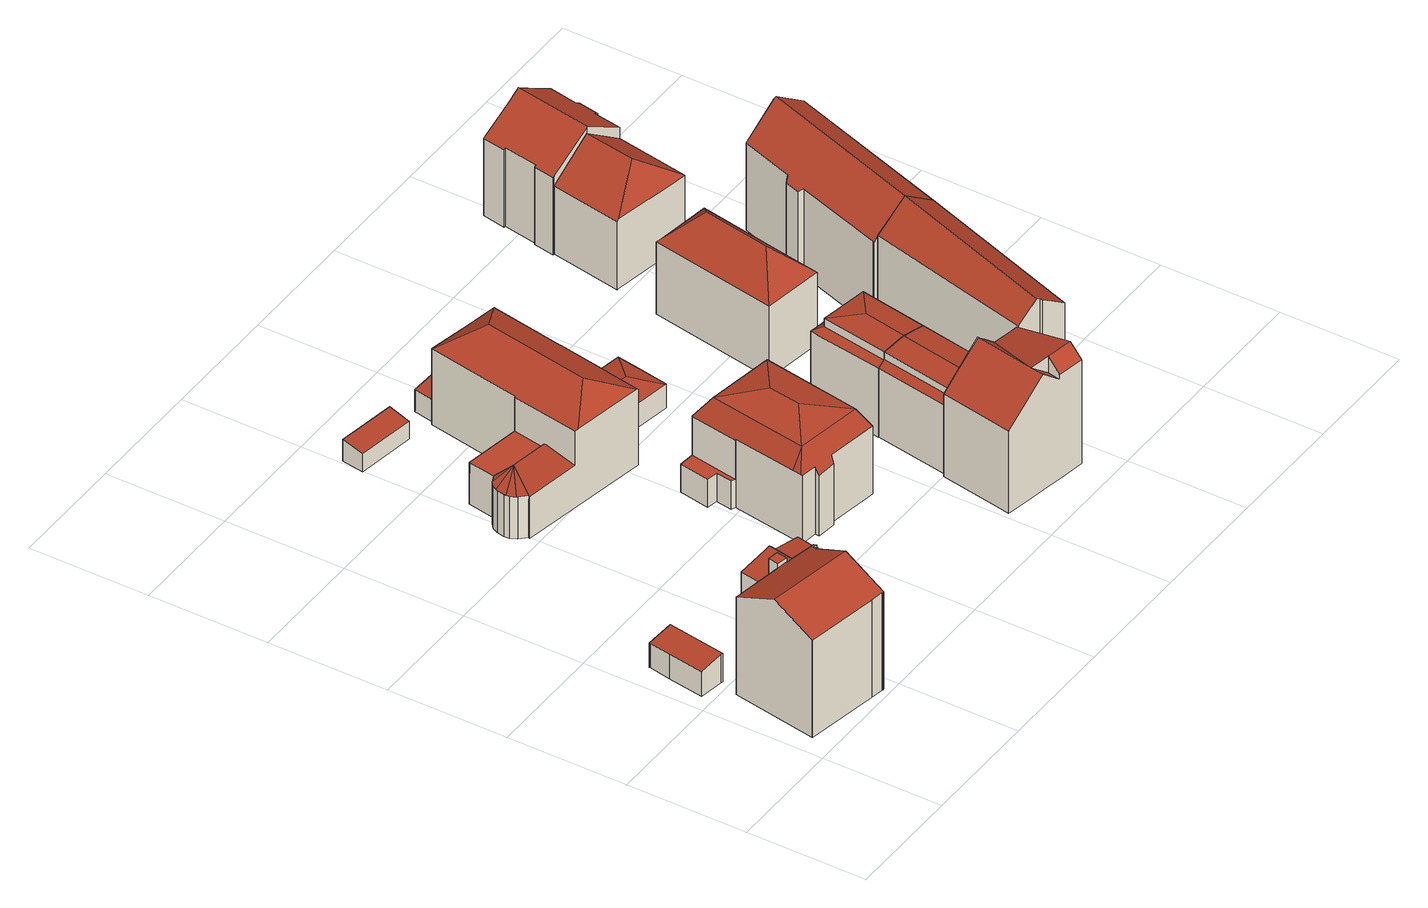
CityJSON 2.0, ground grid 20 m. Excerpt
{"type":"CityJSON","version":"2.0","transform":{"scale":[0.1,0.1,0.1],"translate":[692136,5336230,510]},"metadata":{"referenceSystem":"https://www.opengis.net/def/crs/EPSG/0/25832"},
"CityObjects":{
"building1":{"type":"Building","attributes":{"Gemeindeschluessel":"09162000","HoeheDach":"517.246","HoeheGrund":"512.130","Methode":"1000","NiedrigsteTraufeDesGebaeudes":"516.499","Geometrietyp2DReferenz":"3000","function":"31001_2000","roofType":"1000","measuredHeight":5.12},"geometry":[{"type":"Solid","lod":"2","boundaries":[[[[0,1,2,3,4,5,6]],[[7,8,9,10,11,12,13]],[[11,2,1,12]],[[9,4,3,10]],[[13,12,1,0]],[[5,8,7,6]],[[7,13,0,6]],[[10,3,2,11]],[[5,4,9,8]]]],"semantics":{"surfaces":[{"type":"GroundSurface"},{"type":"RoofSurface","Dachneigung":"80.597","Dachorientierung":"279.222","Flaeche":"45.152","Z_MAX":"5.116","Z_MAX_ASL":"517.246","Z_MIN":"4.369","Z_MIN_ASL":"516.499"},{"type":"WallSurface"}],"values":[[0,1,2,2,2,2,2,2,2]]}}]},
"building2":{"type":"Building","attributes":{"Gemeindeschluessel":"09162000","HoeheDach":"532.370","HoeheGrund":"511.540","Methode":"2000","NiedrigsteTraufeDesGebaeudes":"528.970","Geometrietyp2DReferenz":"3000","function":"31001_1000","roofType":"3100","measuredHeight":20.83,"storeysAboveGround":4},"address":[{"country":"Germany","locality":"München","thoroughfareName":"Veterinärstraße 7"}],"geometry":[{"type":"Solid","lod":"2","boundaries":[[[[14,15,16,17]],[[18,19,20,21,22]],[[23,24,25,26,27]],[[28,29,30,31]],[[32,33,34,35,36,37]],[[38,39,40,41]],[[42,43,21,20,44,45,29,28]],[[46,47,48,49]],[[50,38,41,51]],[[34,25,24,35]],[[15,19,18,16]],[[52,53,31,30,54,55,56,23,27,32,37,51,41,40,49,48,17,16,18,22]],[[19,15,14,47,46,39,38,50,36,35,24,57,58,44,20]],[[29,45,54,30]],[[39,46,49,40]],[[33,26,25,34]],[[42,28,31,53]],[[21,43,52,22]],[[47,14,17,48]],[[57,24,23,56]],[[54,45,44,58,55]],[[58,57,56,55]],[[26,33,32,27]],[[36,50,51,37]],[[43,42,53,52]]]],"semantics":{"surfaces":[{"type":"WallSurface"},{"type":"RoofSurface","Dachneigung":"65.310","Dachorientierung":"189.890","Flaeche":"121.021","Z_MAX":"20.830","Z_MAX_ASL":"532.370","Z_MIN":"17.453","Z_MIN_ASL":"528.993"},{"type":"GroundSurface"},{"type":"RoofSurface","Dachneigung":"65.310","Dachorientierung":"9.890","Flaeche":"121.559","Z_MAX":"20.830","Z_MAX_ASL":"532.370","Z_MIN":"17.430","Z_MIN_ASL":"528.970"},{"type":"RoofSurface","Dachneigung":"90.000","Dachorientierung":"-1.000","Flaeche":"3.461","Z_MAX":"18.163","Z_MAX_ASL":"529.703","Z_MIN":"18.163","Z_MIN_ASL":"529.703"}],"values":[[0,0,0,0,0,0,1,0,0,0,0,2,3,0,0,4,0,0,0,0,0,0,0,0,0]]}}]},
"building3":{"type":"Building","attributes":{"Gemeindeschluessel":"09162000","HoeheDach":"519.039","HoeheGrund":"511.500","Methode":"2000","NiedrigsteTraufeDesGebaeudes":"516.775","Geometrietyp2DReferenz":"3000","function":"31001_2000","roofType":"2100","measuredHeight":7.54},"geometry":[{"type":"Solid","lod":"2","boundaries":[[[[59,60,61,62]],[[63,64,65,66]],[[64,63,67,68,69,70,71,72]],[[73,71,70,74,75,61,60]],[[76,65,64,72,77,59,62]],[[77,73,60,59]],[[78,79,68,67,63,66]],[[72,71,73,77]],[[68,79,80,74,70,69]],[[66,65,76,62,61,75,74,80,79,78]]]],"semantics":{"surfaces":[{"type":"WallSurface"},{"type":"RoofSurface","Dachneigung":"77.969","Dachorientierung":"280.061","Flaeche":"45.887","Z_MAX":"7.539","Z_MAX_ASL":"519.039","Z_MIN":"6.270","Z_MIN_ASL":"517.770"},{"type":"RoofSurface","Dachneigung":"71.797","Dachorientierung":"280.015","Flaeche":"9.565","Z_MAX":"7.233","Z_MAX_ASL":"518.733","Z_MIN":"5.275","Z_MIN_ASL":"516.775"},{"type":"GroundSurface"}],"values":[[0,0,1,0,0,2,0,0,0,3]]}}]},
"building4":{"type":"Building","attributes":{"Gemeindeschluessel":"09162000","HoeheDach":"515.384","HoeheGrund":"511.490","Methode":"2000","NiedrigsteTraufeDesGebaeudes":"514.908","Geometrietyp2DReferenz":"3000","function":"31001_2000","roofType":"1000","measuredHeight":3.89},"geometry":[{"type":"Solid","lod":"2","boundaries":[[[[81,82,65,62]],[[83,84,85,86]],[[87,81,62,88]],[[65,86,85,88,62]],[[84,87,88,85]],[[84,83,82,81,87]],[[82,83,86,65]]]],"semantics":{"surfaces":[{"type":"WallSurface"},{"type":"GroundSurface"},{"type":"RoofSurface","Dachneigung":"81.265","Dachorientierung":"100.485","Flaeche":"10.137","Z_MAX":"3.894","Z_MAX_ASL":"515.384","Z_MIN":"3.418","Z_MIN_ASL":"514.908"}],"values":[[0,0,0,1,0,2,0]]}}]},
"building5":{"type":"Building","attributes":{"Gemeindeschluessel":"09162000","HoeheDach":"514.992","HoeheGrund":"511.460","Methode":"1000","NiedrigsteTraufeDesGebaeudes":"514.576","Geometrietyp2DReferenz":"3000","function":"31001_2000","roofType":"2100","measuredHeight":3.53},"geometry":[{"type":"Solid","lod":"2","boundaries":[[[[89,90,87,91,92]],[[92,91,93,94]],[[88,85,95,94,93]],[[87,90,85,88]],[[91,87,88,93]],[[89,92,94,95]],[[90,89,95,85]]]],"semantics":{"surfaces":[{"type":"RoofSurface","Dachneigung":"79.668","Dachorientierung":"190.727","Flaeche":"7.602","Z_MAX":"3.532","Z_MAX_ASL":"514.992","Z_MIN":"3.116","Z_MIN_ASL":"514.576"},{"type":"WallSurface"},{"type":"GroundSurface"}],"values":[[0,1,2,1,1,1,1]]}}]},
"building6":{"type":"Building","attributes":{"Gemeindeschluessel":"09162000","HoeheDach":"518.003","HoeheGrund":"511.410","Methode":"1000","NiedrigsteTraufeDesGebaeudes":"517.329","Geometrietyp2DReferenz":"3000","function":"31001_2000","roofType":"1000","measuredHeight":6.59,"storeysAboveGround":2},"geometry":[{"type":"Solid","lod":"2","boundaries":[[[[96,97,98,99]],[[100,101,102,103]],[[97,96,104,105,101,100,106,107]],[[107,106,108,109]],[[98,109,108,103,102,110,111,99]],[[104,111,110,102,101,105]],[[106,100,103,108]],[[104,96,99,111]],[[97,107,109,98]]]],"semantics":{"surfaces":[{"type":"WallSurface"},{"type":"RoofSurface","Dachneigung":"83.405","Dachorientierung":"100.997","Flaeche":"34.217","Z_MAX":"6.593","Z_MAX_ASL":"518.003","Z_MIN":"5.919","Z_MIN_ASL":"517.329"},{"type":"GroundSurface"}],"values":[[0,0,1,0,2,0,0,0,0]]}}]},
"building7":{"type":"Building","attributes":{"Gemeindeschluessel":"09162000","HoeheDach":"515.580","HoeheGrund":"511.780","Methode":"2000","NiedrigsteTraufeDesGebaeudes":"514.970","Geometrietyp2DReferenz":"3000","function":"31001_2000","roofType":"1000","measuredHeight":3.8},"geometry":[{"type":"Solid","lod":"2","boundaries":[[[[112,113,114,115]],[[114,116,117,115]],[[118,112,115,117]],[[117,116,119,118]],[[116,114,113,119]],[[113,112,118,119]]]],"semantics":{"surfaces":[{"type":"WallSurface"},{"type":"GroundSurface"},{"type":"RoofSurface","Dachneigung":"80.917","Dachorientierung":"189.292","Flaeche":"38.288","Z_MAX":"3.800","Z_MAX_ASL":"515.580","Z_MIN":"3.190","Z_MIN_ASL":"514.970"}],"values":[[0,0,1,0,2,0]]}}]},
"building8":{"type":"Building","attributes":{"name":"St. Redemptor","Gemeindeschluessel":"09162000","HoeheDach":"527.960","HoeheGrund":"511.041","Methode":"2000","NiedrigsteTraufeDesGebaeudes":"515.299","Geometrietyp2DReferenz":"3000","function":"31001_3041","roofType":"3200","measuredHeight":16.92,"storeysAboveGround":4},"address":[{"country":"Germany","locality":"München","thoroughfareName":"Kaulbachstraße 47"}],"geometry":[{"type":"Solid","lod":"2","boundaries":[[[[120,121,122,123]],[[124,125,126,121,120]],[[127,128,129,130]],[[131,132,133]],[[134,135,136,137,138,139]],[[140,141,142,143,144,134,139]],[[122,121,126,131]],[[145,127,146,147]],[[148,149,150,151,152]],[[137,131,153,154,138]],[[122,155,156,123]],[[157,158,159,160,161,148,152,162,124,120,123,156,163,164,165,166,167,168,145,147]],[[131,126,125,169,170]],[[171,172,140,139,138,154,160,159]],[[131,137,136,132]],[[156,155,133,173,163]],[[160,154,153,174,161]],[[169,125,124,162]],[[175,176,168,167]],[[175,177,178,143,142]],[[179,171,159,158]],[[180,181,129,128,182]],[[174,153,131,150,149]],[[177,175,167,166]],[[152,151,170,169,162]],[[132,136,135,173,133]],[[178,177,166,165]],[[164,144,143,178,165]],[[141,140,172]],[[168,176,182,128,127,145]],[[183,146,127,130,184]],[[163,173,135,134,144,164]],[[174,149,148,161]],[[133,155,122,131]],[[157,183,184,181,180,179,158]],[[150,131,170,151]],[[146,183,157,147]],[[176,175,142,141,172,171,179,180,182]],[[130,129,181,184]]]],"semantics":{"surfaces":[{"type":"WallSurface"},{"type":"RoofSurface","Dachneigung":"77.452","Dachorientierung":"10.009","Flaeche":"48.805","Z_MAX":"5.289","Z_MAX_ASL":"516.330","Z_MIN":"4.268","Z_MIN_ASL":"515.309"},{"type":"RoofSurface","Dachneigung":"62.939","Dachorientierung":"279.859","Flaeche":"165.949","Z_MAX":"16.919","Z_MAX_ASL":"527.960","Z_MIN":"13.559","Z_MIN_ASL":"524.600"},{"type":"RoofSurface","Dachneigung":"78.755","Dachorientierung":"309.400","Flaeche":"3.373","Z_MAX":"8.239","Z_MAX_ASL":"519.280","Z_MIN":"7.459","Z_MIN_ASL":"518.500"},{"type":"RoofSurface","Dachneigung":"82.603","Dachorientierung":"190.009","Flaeche":"47.869","Z_MAX":"8.239","Z_MAX_ASL":"519.280","Z_MIN":"7.470","Z_MIN_ASL":"518.510"},{"type":"GroundSurface"},{"type":"RoofSurface","Dachneigung":"81.473","Dachorientierung":"279.859","Flaeche":"5.506","Z_MAX":"8.239","Z_MAX_ASL":"519.280","Z_MIN":"7.452","Z_MIN_ASL":"518.493"},{"type":"RoofSurface","Dachneigung":"56.026","Dachorientierung":"10.749","Flaeche":"38.242","Z_MAX":"16.919","Z_MAX_ASL":"527.960","Z_MIN":"13.593","Z_MIN_ASL":"524.634"},{"type":"RoofSurface","Dachneigung":"82.988","Dachorientierung":"238.720","Flaeche":"5.580","Z_MAX":"8.239","Z_MAX_ASL":"519.280","Z_MIN":"7.458","Z_MIN_ASL":"518.499"},{"type":"RoofSurface","Dachneigung":"89.975","Dachorientierung":"-1.000","Flaeche":"52.534","Z_MAX":"7.489","Z_MAX_ASL":"518.530","Z_MIN":"7.479","Z_MIN_ASL":"518.520"},{"type":"RoofSurface","Dachneigung":"56.029","Dachorientierung":"190.009","Flaeche":"34.767","Z_MAX":"16.919","Z_MAX_ASL":"527.960","Z_MIN":"13.769","Z_MIN_ASL":"524.810"},{"type":"RoofSurface","Dachneigung":"73.897","Dachorientierung":"99.859","Flaeche":"16.811","Z_MAX":"5.289","Z_MAX_ASL":"516.330","Z_MIN":"4.264","Z_MIN_ASL":"515.305"},{"type":"RoofSurface","Dachneigung":"73.642","Dachorientierung":"336.179","Flaeche":"1.738","Z_MAX":"8.239","Z_MAX_ASL":"519.280","Z_MIN":"7.479","Z_MIN_ASL":"518.520"},{"type":"RoofSurface","Dachneigung":"82.787","Dachorientierung":"248.062","Flaeche":"4.794","Z_MAX":"8.239","Z_MAX_ASL":"519.280","Z_MIN":"7.450","Z_MIN_ASL":"518.491"},{"type":"RoofSurface","Dachneigung":"62.949","Dachorientierung":"99.879","Flaeche":"167.899","Z_MAX":"16.919","Z_MAX_ASL":"527.960","Z_MIN":"13.559","Z_MIN_ASL":"524.600"},{"type":"RoofSurface","Dachneigung":"77.452","Dachorientierung":"190.009","Flaeche":"48.660","Z_MAX":"5.289","Z_MAX_ASL":"516.330","Z_MIN":"4.259","Z_MIN_ASL":"515.299"}],"values":[[0,0,1,0,0,2,3,0,0,4,0,5,6,0,0,0,0,0,0,7,0,0,8,0,0,9,0,0,10,0,11,0,0,12,0,13,0,14,15]]}}]},
"building9":{"type":"Building","attributes":{"Gemeindeschluessel":"09162000","HoeheDach":"527.820","HoeheGrund":"510.958","Methode":"2000","NiedrigsteTraufeDesGebaeudes":"516.110","Geometrietyp2DReferenz":"3000","function":"31001_1000","roofType":"3200","measuredHeight":16.86,"storeysAboveGround":3},"address":[{"country":"Germany","locality":"München","thoroughfareName":"Kaulbachstraße 45"}],"geometry":[{"type":"Solid","lod":"2","boundaries":[[[[185,186,187,188,189,190]],[[191,192,193]],[[194,195,196,197]],[[186,185,198,199]],[[200,189,188,201,193,192,202]],[[203,204,205,206,196,201,187,186,199]],[[207,208,209,210]],[[197,196,206]],[[191,193,195,194]],[[195,211,212,196]],[[210,209,213,214]],[[215,214,213,216]],[[204,217,218,205]],[[219,220,200,202]],[[190,189,200,220,215,216]],[[205,218,221,206]],[[208,207,219,202,192,222]],[[212,201,196]],[[206,221,223,194,197]],[[223,222,192,191,194]],[[203,199,198,224]],[[195,193,211]],[[218,217,224,198,185,190,216,213,209,208,222,223,221]],[[188,187,201]],[[215,220,219,207,210,214]],[[211,193,201,212]],[[204,203,224,217]]]],"semantics":{"surfaces":[{"type":"WallSurface"},{"type":"RoofSurface","Dachneigung":"32.973","Dachorientierung":"8.718","Flaeche":"3.928","Z_MAX":"15.592","Z_MAX_ASL":"526.550","Z_MIN":"12.218","Z_MIN_ASL":"523.176"},{"type":"RoofSurface","Dachneigung":"27.692","Dachorientierung":"99.224","Flaeche":"67.389","Z_MAX":"15.592","Z_MAX_ASL":"526.550","Z_MIN":"12.247","Z_MIN_ASL":"523.205"},{"type":"RoofSurface","Dachneigung":"30.200","Dachorientierung":"279.224","Flaeche":"69.033","Z_MAX":"15.592","Z_MAX_ASL":"526.550","Z_MIN":"12.152","Z_MIN_ASL":"523.110"},{"type":"RoofSurface","Dachneigung":"25.884","Dachorientierung":"188.921","Flaeche":"54.222","Z_MAX":"15.592","Z_MAX_ASL":"526.550","Z_MIN":"10.830","Z_MIN_ASL":"521.788"},{"type":"RoofSurface","Dachneigung":"27.692","Dachorientierung":"99.109","Flaeche":"3.060","Z_MAX":"15.592","Z_MAX_ASL":"526.550","Z_MIN":"12.247","Z_MIN_ASL":"523.205"},{"type":"RoofSurface","Dachneigung":"32.974","Dachorientierung":"8.921","Flaeche":"48.924","Z_MAX":"15.592","Z_MAX_ASL":"526.550","Z_MIN":"12.235","Z_MIN_ASL":"523.193"},{"type":"RoofSurface","Dachneigung":"77.470","Dachorientierung":"99.224","Flaeche":"64.643","Z_MAX":"16.862","Z_MAX_ASL":"527.820","Z_MIN":"15.592","Z_MIN_ASL":"526.550"},{"type":"RoofSurface","Dachneigung":"77.466","Dachorientierung":"188.921","Flaeche":"33.442","Z_MAX":"16.862","Z_MAX_ASL":"527.820","Z_MIN":"15.592","Z_MIN_ASL":"526.550"},{"type":"RoofSurface","Dachneigung":"77.466","Dachorientierung":"8.921","Flaeche":"33.442","Z_MAX":"16.862","Z_MAX_ASL":"527.820","Z_MIN":"15.592","Z_MIN_ASL":"526.550"},{"type":"GroundSurface"},{"type":"RoofSurface","Dachneigung":"30.200","Dachorientierung":"279.346","Flaeche":"2.951","Z_MAX":"15.592","Z_MAX_ASL":"526.550","Z_MIN":"12.344","Z_MIN_ASL":"523.302"},{"type":"RoofSurface","Dachneigung":"90.000","Dachorientierung":"-1.000","Flaeche":"15.422","Z_MAX":"5.152","Z_MAX_ASL":"516.110","Z_MIN":"5.152","Z_MIN_ASL":"516.110"},{"type":"RoofSurface","Dachneigung":"77.470","Dachorientierung":"279.224","Flaeche":"64.643","Z_MAX":"16.862","Z_MAX_ASL":"527.820","Z_MIN":"15.592","Z_MIN_ASL":"526.550"}],"values":[[0,1,2,0,3,4,0,5,6,7,0,0,0,0,0,0,0,8,0,0,0,9,10,11,12,13,0]]}}]},
"building10":{"type":"Building","attributes":{"Gemeindeschluessel":"09162000","HoeheDach":"516.064","HoeheGrund":"511.454","Methode":"2000","NiedrigsteTraufeDesGebaeudes":"515.522","Geometrietyp2DReferenz":"3000","function":"31001_2000","roofType":"1000","measuredHeight":4.61},"geometry":[{"type":"Solid","lod":"2","boundaries":[[[[225,226,227,228]],[[229,230,231,226,225]],[[230,232,233,231]],[[233,227,226,231]],[[233,232,234,228,227]],[[229,225,228,234]],[[234,232,230,229]]]],"semantics":{"surfaces":[{"type":"RoofSurface","Dachneigung":"83.248","Dachorientierung":"99.629","Flaeche":"15.208","Z_MAX":"4.610","Z_MAX_ASL":"516.064","Z_MIN":"4.094","Z_MIN_ASL":"515.548"},{"type":"WallSurface"},{"type":"RoofSurface","Dachneigung":"81.506","Dachorientierung":"279.621","Flaeche":"12.212","Z_MAX":"4.610","Z_MAX_ASL":"516.064","Z_MIN":"4.068","Z_MIN_ASL":"515.522"},{"type":"GroundSurface"}],"values":[[0,1,1,2,1,1,3]]}}]},
"building11":{"type":"Building","attributes":{"Gemeindeschluessel":"09162000","HoeheDach":"531.190","HoeheGrund":"510.430","Methode":"2000","NiedrigsteTraufeDesGebaeudes":"525.202","Geometrietyp2DReferenz":"3000","function":"31001_1000","roofType":"3100","measuredHeight":20.76,"storeysAboveGround":4},"geometry":[{"type":"Solid","lod":"2","boundaries":[[[[235,236,237,238,239,240]],[[240,239,241]],[[242,243,244,236,235,245]],[[246,247,248,249,250,251,252,253]],[[254,255,256,248,247,257]],[[258,252,251,259]],[[260,240,241,261]],[[242,262,263,264,265,266,259,251,250,249,248,256,255,267,244,243]],[[254,257,247,246,239,238]],[[268,258,259,266,265,269]],[[263,262,242,245,260,261,270,271,269,265,264]],[[235,240,260,245]],[[241,239,270,261]],[[237,267,255,254,238]],[[270,239,246,253,252,258,268,269,271]],[[237,236,244,267]]]],"semantics":{"surfaces":[{"type":"RoofSurface","Dachneigung":"74.420","Dachorientierung":"10.158","Flaeche":"68.732","Z_MAX":"20.760","Z_MAX_ASL":"531.190","Z_MIN":"17.904","Z_MIN_ASL":"528.334"},{"type":"WallSurface"},{"type":"GroundSurface"},{"type":"RoofSurface","Dachneigung":"50.060","Dachorientierung":"100.051","Flaeche":"22.676","Z_MAX":"20.760","Z_MAX_ASL":"531.190","Z_MIN":"17.906","Z_MIN_ASL":"528.336"},{"type":"RoofSurface","Dachneigung":"47.226","Dachorientierung":"189.869","Flaeche":"14.372","Z_MAX":"20.760","Z_MAX_ASL":"531.190","Z_MIN":"18.689","Z_MIN_ASL":"529.119"},{"type":"RoofSurface","Dachneigung":"50.062","Dachorientierung":"100.045","Flaeche":"10.009","Z_MAX":"20.760","Z_MAX_ASL":"531.190","Z_MIN":"17.890","Z_MIN_ASL":"528.320"},{"type":"RoofSurface","Dachneigung":"50.067","Dachorientierung":"280.044","Flaeche":"116.375","Z_MAX":"20.760","Z_MAX_ASL":"531.190","Z_MIN":"14.772","Z_MIN_ASL":"525.202"}],"values":[[0,1,1,1,1,1,1,2,3,1,1,4,5,1,6,1]]}}]},
"building12":{"type":"Building","attributes":{"Gemeindeschluessel":"09162000","HoeheDach":"525.955","HoeheGrund":"510.860","Methode":"2000","NiedrigsteTraufeDesGebaeudes":"523.175","Geometrietyp2DReferenz":"3000","function":"31001_1000","roofType":"3100","measuredHeight":15.1,"storeysAboveGround":3},"address":[{"country":"Germany","locality":"München","thoroughfareName":"Kaulbachstraße 38"}],"geometry":[{"type":"Solid","lod":"2","boundaries":[[[[272,273,274,275,276,277]],[[278,279,280,281,282,283,284]],[[279,285,286,280]],[[279,278,287,285]],[[288,277,276,289,290,291,292]],[[293,286,285,287,294,295,296,297,298]],[[293,298,297,299,288,292,291,300,301,302,303,282,281,280,286]],[[295,294,284,283,273,272,296]],[[290,304,300,291]],[[283,282,303,302,274,273]],[[305,304,290,289]],[[297,296,272,277,288,299]],[[276,275,305,289]],[[284,294,287,278]],[[275,274,302,301,300,304,305]]]],"semantics":{"surfaces":[{"type":"RoofSurface","Dachneigung":"83.507","Dachorientierung":"282.111","Flaeche":"50.653","Z_MAX":"15.095","Z_MAX_ASL":"525.955","Z_MIN":"14.630","Z_MIN_ASL":"525.490"},{"type":"WallSurface"},{"type":"RoofSurface","Dachneigung":"55.886","Dachorientierung":"102.111","Flaeche":"19.068","Z_MAX":"13.220","Z_MAX_ASL":"524.080","Z_MIN":"12.354","Z_MIN_ASL":"523.214"},{"type":"GroundSurface"},{"type":"RoofSurface","Dachneigung":"83.507","Dachorientierung":"102.111","Flaeche":"50.774","Z_MAX":"15.095","Z_MAX_ASL":"525.955","Z_MIN":"14.630","Z_MIN_ASL":"525.490"},{"type":"RoofSurface","Dachneigung":"48.975","Dachorientierung":"282.111","Flaeche":"18.049","Z_MAX":"13.310","Z_MAX_ASL":"524.170","Z_MIN":"12.315","Z_MIN_ASL":"523.175"}],"values":[[0,1,1,2,1,1,3,4,1,1,5,1,1,1,1]]}}]},
"building13":{"type":"Building","attributes":{"Gemeindeschluessel":"09162000","HoeheDach":"526.144","HoeheGrund":"510.830","Methode":"2000","NiedrigsteTraufeDesGebaeudes":"523.076","Geometrietyp2DReferenz":"3000","function":"31001_1000","roofType":"3200","measuredHeight":15.31},"address":[{"country":"Germany","locality":"München","thoroughfareName":"Kaulbachstraße 38a"}],"geometry":[{"type":"Solid","lod":"2","boundaries":[[[[306,307,308,309,310,311,312,313]],[[275,314,315,316]],[[317,284,278,318]],[[308,318,319]],[[317,314,320]],[[314,317,318,315]],[[321,313,312,322,323,304]],[[324,320,314,275,325]],[[326,309,308,319,327,328]],[[315,313,321,304,316]],[[329,325,275,316,304,323,330]],[[319,318,278,327]],[[328,327,278,284,331,332,333]],[[318,308,307,306,313,315]],[[284,317,320,324,331]],[[328,333,332,334,329,330,323,322,312,311,310,309,326]],[[332,331,324,325,329,334]]]],"semantics":{"surfaces":[{"type":"WallSurface"},{"type":"RoofSurface","Dachneigung":"52.948","Dachorientierung":"101.882","Flaeche":"1.250","Z_MAX":"13.270","Z_MAX_ASL":"524.100","Z_MIN":"12.292","Z_MIN_ASL":"523.122"},{"type":"RoofSurface","Dachneigung":"81.516","Dachorientierung":"11.310","Flaeche":"16.964","Z_MAX":"15.314","Z_MAX_ASL":"526.144","Z_MIN":"14.703","Z_MIN_ASL":"525.533"},{"type":"RoofSurface","Dachneigung":"81.515","Dachorientierung":"282.181","Flaeche":"38.722","Z_MAX":"15.314","Z_MAX_ASL":"526.144","Z_MIN":"14.703","Z_MIN_ASL":"525.533"},{"type":"RoofSurface","Dachneigung":"50.158","Dachorientierung":"282.181","Flaeche":"18.493","Z_MAX":"13.270","Z_MAX_ASL":"524.100","Z_MIN":"12.246","Z_MIN_ASL":"523.076"},{"type":"RoofSurface","Dachneigung":"52.946","Dachorientierung":"102.181","Flaeche":"18.515","Z_MAX":"13.270","Z_MAX_ASL":"524.100","Z_MIN":"12.298","Z_MIN_ASL":"523.128"},{"type":"RoofSurface","Dachneigung":"57.732","Dachorientierung":"11.310","Flaeche":"17.269","Z_MAX":"13.270","Z_MAX_ASL":"524.100","Z_MIN":"12.292","Z_MIN_ASL":"523.122"},{"type":"RoofSurface","Dachneigung":"81.515","Dachorientierung":"102.180","Flaeche":"38.897","Z_MAX":"15.314","Z_MAX_ASL":"526.144","Z_MIN":"14.703","Z_MIN_ASL":"525.533"},{"type":"GroundSurface"}],"values":[[0,0,0,1,2,0,0,3,0,4,0,5,0,6,7,8,0]]}}]},
"building14":{"type":"Building","attributes":{"Gemeindeschluessel":"09162000","HoeheDach":"528.360","HoeheGrund":"510.410","Methode":"1000","NiedrigsteTraufeDesGebaeudes":"523.177","Geometrietyp2DReferenz":"3000","function":"31001_1000","roofType":"3200","measuredHeight":17.95,"storeysAboveGround":4},"address":[{"country":"Germany","locality":"München","thoroughfareName":"Kaulbachstraße 40"}],"geometry":[{"type":"Solid","lod":"2","boundaries":[[[[335,336,337,338]],[[339,340,341,342,343,344,345]],[[337,336,346,344,343]],[[347,343,342]],[[336,335,348,346]],[[349,348,335,350,340,339]],[[338,337,343,347]],[[339,345,344,346,348,349]],[[341,340,350,335,338,347,342]]]],"semantics":{"surfaces":[{"type":"RoofSurface","Dachneigung":"45.216","Dachorientierung":"10.800","Flaeche":"36.717","Z_MAX":"17.949","Z_MAX_ASL":"528.360","Z_MIN":"12.828","Z_MIN_ASL":"523.239"},{"type":"WallSurface"},{"type":"RoofSurface","Dachneigung":"45.215","Dachorientierung":"190.800","Flaeche":"37.073","Z_MAX":"17.949","Z_MAX_ASL":"528.360","Z_MIN":"12.859","Z_MIN_ASL":"523.269"},{"type":"RoofSurface","Dachneigung":"45.215","Dachorientierung":"282.204","Flaeche":"118.923","Z_MAX":"17.949","Z_MAX_ASL":"528.360","Z_MIN":"12.859","Z_MIN_ASL":"523.269"},{"type":"GroundSurface"},{"type":"RoofSurface","Dachneigung":"45.229","Dachorientierung":"102.217","Flaeche":"119.115","Z_MAX":"17.949","Z_MAX_ASL":"528.360","Z_MIN":"12.767","Z_MIN_ASL":"523.177"}],"values":[[0,1,1,2,1,1,3,4,5]]}}]},
"building15":{"type":"Building","attributes":{"Gemeindeschluessel":"09162000","HoeheDach":"530.880","HoeheGrund":"510.540","Methode":"2000","NiedrigsteTraufeDesGebaeudes":"526.666","Geometrietyp2DReferenz":"3000","function":"31001_1000","roofType":"3100","measuredHeight":20.34,"storeysAboveGround":5},"address":[{"country":"Germany","locality":"München","thoroughfareName":"Königinstraße 45"}],"geometry":[{"type":"Solid","lod":"2","boundaries":[[[[351,352,353,354,355,356]],[[357,358,359,360,361,362]],[[357,363,364,365,366,367,359,358]],[[360,359,367,368,369,361]],[[354,370,371,355]],[[371,370,362,361,369,372]],[[356,355,371,372,369,368,367,366,365,364,351]],[[354,353,352,363,357,362,370]],[[363,352,351,364]]]],"semantics":{"surfaces":[{"type":"WallSurface"},{"type":"RoofSurface","Dachneigung":"53.926","Dachorientierung":"291.276","Flaeche":"171.414","Z_MAX":"20.340","Z_MAX_ASL":"530.880","Z_MIN":"16.318","Z_MIN_ASL":"526.858"},{"type":"GroundSurface"},{"type":"RoofSurface","Dachneigung":"53.926","Dachorientierung":"111.276","Flaeche":"213.592","Z_MAX":"20.340","Z_MAX_ASL":"530.880","Z_MIN":"16.126","Z_MIN_ASL":"526.666"}],"values":[[0,1,0,0,0,0,2,3,0]]}}]},
"building16":{"type":"Building","attributes":{"Gemeindeschluessel":"09162000","HoeheDach":"528.192","HoeheGrund":"510.760","Methode":"2000","NiedrigsteTraufeDesGebaeudes":"522.853","Geometrietyp2DReferenz":"3000","function":"31001_1000","roofType":"3200","measuredHeight":17.43,"storeysAboveGround":4},"address":[{"country":"Germany","locality":"München","thoroughfareName":"Kaulbachstraße 42"}],"geometry":[{"type":"Solid","lod":"2","boundaries":[[[[373,374,375,376,377]],[[378,374,373,379]],[[375,374,380,381]],[[382,379,373,377,383]],[[374,378,384,380]],[[376,375,381,385]],[[386,387,382,383,377,376,385,388]],[[382,387,389,384,378,379]],[[387,386,388,385,381,380,384,389]]]],"semantics":{"surfaces":[{"type":"RoofSurface","Dachneigung":"53.796","Dachorientierung":"282.098","Flaeche":"91.995","Z_MAX":"17.432","Z_MAX_ASL":"528.192","Z_MIN":"12.219","Z_MIN_ASL":"522.979"},{"type":"RoofSurface","Dachneigung":"53.785","Dachorientierung":"102.116","Flaeche":"92.006","Z_MAX":"17.432","Z_MAX_ASL":"528.192","Z_MIN":"12.227","Z_MIN_ASL":"522.987"},{"type":"WallSurface"},{"type":"RoofSurface","Dachneigung":"35.651","Dachorientierung":"190.420","Flaeche":"44.342","Z_MAX":"17.430","Z_MAX_ASL":"528.190","Z_MIN":"12.093","Z_MIN_ASL":"522.853"},{"type":"GroundSurface"}],"values":[[0,1,2,3,2,2,2,2,4]]}}]},
"building17":{"type":"Building","attributes":{"Gemeindeschluessel":"09162000","HoeheDach":"529.251","HoeheGrund":"510.700","Methode":"1000","NiedrigsteTraufeDesGebaeudes":"524.568","Geometrietyp2DReferenz":"3000","function":"31001_1000","roofType":"3100","measuredHeight":18.55,"storeysAboveGround":3},"address":[{"country":"Germany","locality":"München","thoroughfareName":"Kaulbachstraße 44"}],"geometry":[{"type":"Solid","lod":"2","boundaries":[[[[390,391,392,393]],[[394,395,396,397]],[[391,394,397,392]],[[398,399,400,401]],[[390,402,403,404,405,406,407,408,409,410,395,394,391]],[[411,401,400,412,413,393,392,397,396,414,415,416,417,418,419,420,421,422,423,424,425]],[[426,427,424,423]],[[428,422,421,420,404,403]],[[412,429,402,390,393,413]],[[428,426,423,422]],[[399,429,412,400]],[[405,404,420,419]],[[410,409,415,414]],[[399,398,430,431,427,426,428,403,402,429]],[[406,405,419,418]],[[427,431,425,424]],[[409,408,416,415]],[[431,430,411,425]],[[407,406,418,417]],[[430,398,401,411]],[[395,410,414,396]],[[408,407,417,416]]]],"semantics":{"surfaces":[{"type":"WallSurface"},{"type":"RoofSurface","Dachneigung":"58.144","Dachorientierung":"281.800","Flaeche":"113.960","Z_MAX":"18.551","Z_MAX_ASL":"529.251","Z_MIN":"13.868","Z_MIN_ASL":"524.568"},{"type":"GroundSurface"},{"type":"RoofSurface","Dachneigung":"58.145","Dachorientierung":"101.800","Flaeche":"109.739","Z_MAX":"18.551","Z_MAX_ASL":"529.251","Z_MIN":"13.870","Z_MIN_ASL":"524.570"}],"values":[[0,0,0,0,1,2,0,0,0,0,0,0,0,3,0,0,0,0,0,0,0,0]]}}]},
"building18":{"type":"Building","attributes":{"Gemeindeschluessel":"09162000","HoeheDach":"530.860","HoeheGrund":"510.650","Methode":"2000","NiedrigsteTraufeDesGebaeudes":"525.687","Geometrietyp2DReferenz":"3000","function":"31001_1000","roofType":"3100","measuredHeight":20.21,"storeysAboveGround":5},"address":[{"country":"Germany","locality":"München","thoroughfareName":"Königinstraße 47"}],"geometry":[{"type":"Solid","lod":"2","boundaries":[[[[358,357,432,433,434,435,436,437,438,439,440,441,442,443]],[[436,435,444,445,446,437]],[[438,437,446,447]],[[434,433,448,449]],[[450,363,451,452]],[[453,454,455,456,457,458,459,447,446,445,444,449,448,460,452,451]],[[441,440,458,457]],[[453,451,363,357,358,443,455,454]],[[450,432,357,363]],[[442,441,457,456]],[[435,434,449,444]],[[450,452,460,448,433,432]],[[458,440,439,438,447,459]],[[443,442,456,455]]]],"semantics":{"surfaces":[{"type":"RoofSurface","Dachneigung":"54.027","Dachorientierung":"290.686","Flaeche":"229.814","Z_MAX":"20.210","Z_MAX_ASL":"530.860","Z_MIN":"15.037","Z_MIN_ASL":"525.687"},{"type":"WallSurface"},{"type":"GroundSurface"},{"type":"RoofSurface","Dachneigung":"54.027","Dachorientierung":"110.686","Flaeche":"205.945","Z_MAX":"20.210","Z_MAX_ASL":"530.860","Z_MIN":"16.032","Z_MIN_ASL":"526.682"}],"values":[[0,1,1,1,1,2,1,1,3,1,1,1,1,1]]}}]}
},
"vertices":[
[49,201,21],[9,207,21],[18,267,21],[25,304,21],[25,305,21],[69,298,21],[53,200,21],[53,200,72],[69,298,72],[25,305,65],[25,304,65],[18,267,65],[9,207,65],[49,201,72],
[196,140,193],[195,132,197],[195,132,15],[196,140,15],[191,132,15],[191,132,198],[181,76,224],[168,4,190],[168,4,15],[133,159,15],[133,159,190],[133,159,197],[137,177,197],[137,177,15],[142,8,190],[21,29,190],[21,29,15],[142,8,15],[155,174,15],[155,174,197],[152,156,197],[152,156,190],[152,155,190],[152,155,15],[185,149,190],[194,147,190],[194,147,15],[185,149,15],[164,5,190],[166,4,190],[34,102,224],[21,30,190],[205,145,190],[204,139,193],[204,139,15],[205,145,15],[166,153,190],[166,153,15],[166,4,15],[164,5,15],[21,30,15],[46,173,15],[48,173,15],[48,173,190],[46,173,190],
[259,174,87],[201,185,68],[201,185,15],[259,174,15],[275,261,90],[265,205,90],[265,205,15],[275,261,15],[275,263,90],[275,264,90],[266,265,88],[217,274,78],[204,200,78],[262,189,90],[204,200,68],[217,274,15],[204,200,15],[262,189,15],[262,189,87],[275,263,15],[275,264,15],[266,265,15],
[259,174,54],[265,205,54],[296,200,49],[290,168,49],[290,168,15],[296,200,15],[282,170,50],[282,170,15],
[314,163,50],[290,168,50],[278,147,46],[310,141,46],[278,147,15],[310,141,15],[314,163,15],
[332,251,73],[321,196,73],[321,196,14],[332,251,14],[275,261,80],[275,264,80],[275,264,14],[275,261,14],[332,253,73],[275,263,80],[265,205,80],[296,200,76],[265,205,14],[296,200,14],[275,263,14],[332,253,14],
[290,908,18],[290,908,56],[283,871,50],[283,871,18],[185,887,50],[185,887,18],[191,924,18],[191,924,56],
[184,668,10],[184,668,85],[193,675,85],[193,675,10],[179,658,10],[179,658,85],[181,662,85],[561,699,53],[442,720,53],[434,675,63],[519,660,63],[233,665,93],[233,665,85],[205,681,85],[307,710,146],[307,710,85],[297,654,85],[297,654,93],[287,596,85],[287,596,146],[291,595,148],[359,630,180],[390,807,180],[336,866,147],[308,710,147],[561,699,10],[555,662,53],[555,662,10],[183,626,10],[183,626,85],[182,627,85],[178,636,85],[178,636,10],[194,614,85],[193,612,85],[204,680,85],[204,680,10],[546,609,10],[425,629,10],[416,573,10],[193,612,10],[194,615,10],[177,646,10],[213,726,10],[308,710,10],[337,868,10],[415,852,10],[463,844,10],[441,720,10],[177,646,85],[177,642,85],[416,573,146],[412,573,148],[213,726,85],[194,615,85],[463,844,146],[441,720,146],[415,852,147],[337,868,146],[425,629,146],[426,629,146],[426,629,53],[442,720,146],[546,609,53],[545,609,53],
[389,282,10],[389,282,132],[389,283,133],[392,299,133],[408,405,133],[408,405,10],[441,483,132],[421,486,132],[437,461,165],[571,462,132],[550,443,165],[523,278,165],[541,275,132],[418,278,10],[418,278,131],[408,405,131],[410,296,165],[421,486,131],[417,271,118],[449,267,120],[451,273,132],[538,259,132],[396,489,61],[396,489,10],[387,438,10],[387,438,61],[484,396,178],[476,343,178],[405,435,10],[405,435,61],[401,408,61],[401,408,10],[449,267,10],[451,273,10],[421,486,61],[408,405,61],[538,259,10],[421,486,10],[571,462,10],[417,271,10],
[420,888,56],[378,894,61],[372,861,61],[415,852,55],[420,888,15],[343,900,15],[343,900,55],[337,868,15],[337,868,55],[415,852,15],
[765,73,212],[783,174,183],[771,176,183],[736,182,183],[685,87,212],[719,81,212],[719,81,183],[761,51,4],[765,73,4],[783,174,4],[761,51,191],[703,188,212],[705,187,210],[705,187,4],[703,188,4],[669,194,4],[658,196,4],[658,196,174],[669,194,183],[736,182,184],[736,182,4],[716,186,4],[716,186,201],[632,200,152],[632,200,4],[715,59,191],[715,59,183],[715,59,4],[681,65,4],[647,71,4],[610,77,4],[614,100,4],[771,176,4],[614,100,152],[610,77,152],[681,65,212],[647,71,183],
[683,191,160],[704,313,160],[678,317,157],[664,320,155],[643,198,155],[658,196,157],[744,306,141],[757,304,132],[757,304,9],[744,306,9],[734,308,9],[734,308,156],[744,306,155],[736,182,132],[736,182,9],[723,184,141],[658,196,9],[643,198,142],[632,200,132],[632,200,9],[643,198,9],[723,184,9],[723,184,155],[716,186,156],[705,187,157],[705,187,9],[716,186,9],[683,191,9],[653,322,9],[664,320,9],[678,317,9],[704,313,9],[653,322,132],[664,320,142],
[686,447,131],[767,434,131],[779,432,131],[779,432,8],[767,434,8],[686,447,8],[674,449,8],[674,449,131],[683,432,155],[683,432,141],[664,320,141],[764,419,155],[764,419,141],[777,417,131],[717,385,161],[671,434,131],[671,434,8],[653,322,8],[704,313,161],[678,317,158],[777,417,8],[757,304,131],[757,304,8],[678,317,8],[664,320,8],[734,308,157],[734,308,8],[744,306,8],[704,313,8],
[825,724,134],[725,740,132],[725,740,133],[767,682,184],[790,512,4],[790,512,132],[789,512,132],[789,512,133],[687,527,133],[687,527,4],[789,512,4],[725,740,4],[747,570,184],[825,724,4],[799,566,4],[799,566,132],
[882,157,5],[882,157,167],[856,162,186],[837,165,199],[837,165,5],[856,162,5],[922,450,209],[918,450,206],[867,460,169],[787,174,182],[787,173,182],[824,167,209],[979,439,167],[979,439,5],[922,450,5],[918,450,5],[867,460,5],[787,174,5],[787,173,5],[832,166,204],[832,166,5],[824,167,5],
[814,838,182],[828,922,182],[758,932,130],[737,813,130],[741,813,133],[899,912,130],[878,791,130],[828,922,8],[758,932,8],[878,790,129],[844,795,130],[899,912,8],[737,813,8],[844,795,8],[878,790,8],[741,813,8],[878,791,8],
[828,922,191],[758,932,147],[758,932,7],[828,922,7],[756,932,146],[762,967,146],[762,967,7],[756,932,7],[913,958,146],[907,959,149],[907,959,7],[913,958,7],[831,922,193],[852,1052,193],[850,1052,191],[829,1055,178],[785,1062,150],[779,1063,146],[772,1024,146],[775,1024,148],[765,967,148],[919,993,7],[899,912,7],[831,922,7],[765,967,7],[775,1024,7],[772,1024,7],[779,1063,7],[785,1062,7],[829,1055,7],[850,1052,7],[852,1052,7],[873,1049,7],[909,1043,7],[922,1042,7],[913,995,7],[909,1043,157],[922,1042,149],[873,1049,180],[899,912,150],[919,993,146],[913,995,149],
[1014,724,209],[1010,725,206],[951,734,163],[921,645,163],[918,644,161],[911,641,157],[903,616,157],[907,611,161],[908,610,162],[860,464,162],[859,461,162],[867,460,168],[921,645,6],[918,644,6],[911,641,6],[903,616,6],[1010,725,6],[951,734,6],[1071,714,167],[979,439,6],[1071,714,6],[922,450,6],[918,450,6],[867,460,6],[859,461,6],[860,464,6],[908,610,6],[907,611,6],[1014,724,6]
]}
